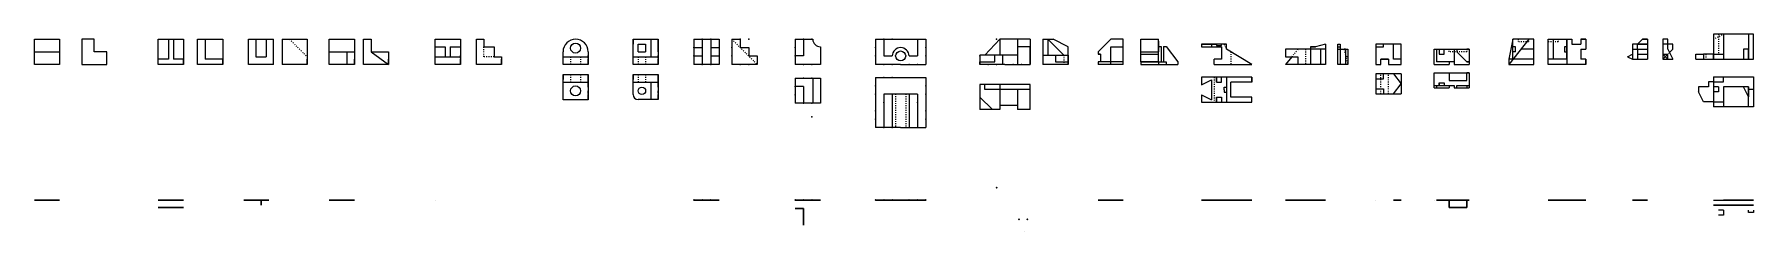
# Model space of a CAD drawing. Header units: inches. Extents: x 9 to 693, y -59 to 20.
import ezdxf

# ---------------------------------------------------------------- set-up
doc = ezdxf.new("R2010")
doc.units = ezdxf.units.IN
doc.header["$LTSCALE"] = 0.03
doc.header["$MEASUREMENT"] = 0
doc.linetypes.add('ACAD_ISO03W100', pattern=[30, 12, -18])
doc.layers.add('contornos', color=7, linetype='Continuous', lineweight=30)
doc.layers.add('ocultas', color=7, linetype='ACAD_ISO03W100')

msp = doc.modelspace()

# ---------------------------------------------------------------- linework, layer by layer
for p, q in [((8.57, 7.78), (8.57, 17.78)), ((8.57, 17.78), (18.57, 17.78)), ((18.57, 17.78), (18.57, 7.78)), ((27.4, 17.78), (27.4, 7.78)), ((32.4, 17.78), (27.4, 17.78)), ((32.4, 12.78), (32.4, 17.78)), ((57.91, 17.78), (67.91, 17.78)), ((57.91, 7.78), (57.91, 17.78)), ((61.91, 17.78), (61.91, 9.78)), ((63.91, 17.78), (63.91, 9.78)), ((67.91, 17.78), (67.91, 7.78)), ((73.54, 17.78), (83.54, 17.78)), ((73.54, 7.78), (73.54, 17.78)), ((76.54, 17.78), (76.54, 9.78)), ((83.54, 17.78), (83.54, 7.78)), ((93.79, 17.78), (103.79, 17.78)), ((93.79, 7.78), (93.79, 17.78)), ((96.79, 17.78), (96.79, 10.78)), ((100.79, 17.78), (100.79, 10.78)), ((103.79, 7.78), (103.79, 17.78)), ((107.16, 17.78), (107.16, 7.78)), ((107.16, 17.78), (117.16, 17.78)), ((117.16, 17.78), (117.16, 7.78)), ((125.97, 17.78), (135.97, 17.78)), ((125.97, 7.78), (125.97, 17.78)), ((135.97, 17.78), (135.97, 7.78)), ((139.61, 17.78), (142.61, 17.78)), ((139.61, 7.78), (139.61, 17.78)), ((142.61, 17.78), (142.61, 12.78)), ((168.17, 17.78), (178.17, 17.78)), ((168.17, 7.78), (168.17, 17.78)), ((168.17, 14.78), (172.17, 14.78)), ((172.17, 14.78), (172.17, 10.78)), ((174.17, 14.78), (174.17, 10.78)), ((174.17, 14.78), (178.17, 14.78)), ((178.17, 17.78), (178.17, 7.78)), ((184.57, 17.78), (187.57, 17.78)), ((184.57, 7.78), (184.57, 17.78)), ((187.57, 17.78), (187.57, 14.78)), ((187.57, 14.78), (191.57, 14.78)), ((191.57, 14.78), (191.57, 10.78)), ((246.94, 17.78), (256.94, 17.78)), ((246.94, 7.78), (246.94, 17.78)), ((246.94, 17.78), (246.94, 15.78)), ((248.94, 12.78), (248.94, 15.78)), ((248.94, 15.78), (251.94, 15.78)), ((251.94, 15.78), (251.94, 12.78)), ((253.94, 17.78), (253.94, 10.78)), ((256.94, 17.78), (256.94, 7.78)), ((256.94, 12.78), (256.94, 17.78)), ((256.94, 14.78), (256.94, 7.78)), ((271.17, 17.78), (281.17, 17.78)), ((271.17, 17.78), (271.17, 7.78)), ((271.17, 14.45), (274.51, 14.45)), ((274.51, 17.78), (274.51, 7.78)), ((277.84, 17.78), (277.84, 7.78)), ((277.84, 14.45), (281.17, 14.45)), ((278.17, 17.78), (281.17, 17.78)), ((281.17, 17.78), (281.17, 7.78)), ((286.29, 17.78), (289.62, 17.78)), ((286.29, 17.78), (286.29, 7.78)), ((289.62, 17.78), (289.62, 14.45)), ((289.62, 14.45), (292.96, 14.45)), ((292.96, 14.45), (292.96, 11.12)), ((311.5, 17.78), (318.5, 17.78)), ((311.5, 17.78), (311.5, 7.78)), ((311.5, 17.78), (314.83, 17.78)), ((314.83, 17.78), (314.83, 11.12)), ((321.5, 14.78), (321.5, 7.78)), ((343.47, 17.78), (363.47, 17.78)), ((343.47, 17.78), (343.47, 7.78)), ((346.8, 17.78), (346.8, 11.12)), ((360.14, 17.78), (360.14, 11.12)), ((363.47, 17.78), (363.47, 7.78)), ((392.98, 17.78), (386.98, 11.45)), ((399.98, 17.78), (392.98, 17.78)), ((392.98, 17.78), (392.98, 11.45)), ((404.98, 17.78), (399.98, 17.78)), ((399.98, 17.78), (399.98, 7.78)), ((404.98, 14.78), (399.98, 14.78)), ((404.98, 17.78), (404.98, 7.78)), ((404.98, 7.78), (404.98, 14.78)), ((410.13, 17.78), (410.13, 7.78)), ((410.13, 17.78), (412.13, 17.78)), ((412.13, 17.78), (412.13, 11.45)), ((412.13, 17.78), (418.46, 11.45)), ((412.13, 17.78), (414.13, 17.78)), ((420.13, 14.78), (414.13, 17.78)), ((420.13, 7.78), (420.13, 14.78)), ((437.1, 17.78), (432.1, 12.78)), ((442.1, 17.78), (437.1, 17.78)), ((437.1, 7.78), (437.1, 14.78)), ((437.1, 14.78), (442.1, 14.78)), ((442.1, 7.78), (442.1, 17.78)), ((449.13, 17.78), (456.13, 17.78)), ((449.13, 8.78), (449.13, 17.78)), ((456.13, 8.78), (456.13, 17.78)), ((456.13, 17), (456.13, 12.78)), ((456.13, 14.89), (457.13, 14.89)), ((457.13, 14.89), (457.13, 8.78)), ((458.13, 14.89), (458.13, 8.78)), ((458.13, 14.89), (459.13, 14.89)), ((459.13, 14.89), (463.89, 8.78)), ((483.23, 15.78), (473.23, 15.78)), ((473.23, 15.78), (473.23, 14.78)), ((473.23, 15.78), (473.23, 14.78)), ((473.23, 15.78), (473.23, 14.78)), ((473.23, 15.78), (477.23, 15.78)), ((473.23, 14.78), (481.23, 14.78)), ((477.23, 15.78), (477.23, 14.78)), ((477.23, 15.78), (479.23, 15.78)), ((479.23, 15.78), (479.23, 15.28)), ((479.23, 15.28), (481.23, 15.28)), ((483.23, 15.78), (481.23, 15.78)), ((481.23, 15.28), (481.23, 15.78)), ((481.23, 14.78), (481.23, 9.78)), ((483.23, 15.78), (482.23, 15.78)), ((483.23, 13.78), (483.23, 15.78)), ((493.23, 7.78), (483.23, 13.78)), ((511.66, 13.78), (506.66, 13.78)), ((506.66, 13.78), (506.66, 10.78)), ((506.66, 13.78), (506.66, 10.78)), ((522.66, 13.78), (511.66, 13.78)), ((518.66, 14.78), (516.66, 14.78)), ((516.66, 14.78), (516.66, 7.78)), ((516.66, 14.78), (518.66, 14.78)), ((522.66, 15.78), (518.66, 14.78)), ((520.66, 13.78), (520.66, 7.78)), ((522.66, 15.78), (522.66, 7.78)), ((527.52, 13.78), (527.52, 15.78)), ((527.52, 15.78), (528.52, 15.78)), ((527.52, 14.78), (528.52, 14.78)), ((527.52, 7.78), (527.52, 13.78)), ((527.52, 13.78), (528.52, 13.78)), ((528.52, 15.78), (528.52, 13.78)), ((528.52, 13.78), (528.52, 7.78)), ((528.52, 13.78), (531.52, 13.78)), ((530.52, 13.78), (530.02, 13.78)), ((530.52, 13.78), (530.52, 7.78)), ((531.52, 13.78), (531.52, 7.78)), ((552.72, 15.78), (542.72, 15.78)), ((542.72, 15.78), (542.72, 9.78)), ((542.72, 15.78), (542.72, 14.78)), ((542.72, 14.78), (545.72, 14.78)), ((545.72, 14.78), (545.72, 15.78)), ((549.72, 9.78), (549.72, 15.78)), ((552.72, 9.78), (552.72, 15.78)), ((565.86, 7.78), (565.86, 13.78)), ((565.86, 13.78), (579.86, 13.78)), ((566.86, 13.78), (566.86, 8.78)), ((566.86, 13.78), (567.86, 13.78)), ((567.86, 13.78), (567.86, 11.78)), ((569.86, 11.78), (569.86, 13.78)), ((573.86, 13.78), (573.86, 7.78)), ((573.86, 13.78), (574.86, 13.78)), ((574.86, 13.78), (574.86, 12.78)), ((579.86, 13.78), (578.86, 13.78)), ((579.86, 13.78), (579.86, 7.78)), ((603.61, 17.78), (595.61, 7.78)), ((597.21, 17.78), (595.61, 9.78)), ((605.61, 17.78), (597.21, 17.78)), ((597.21, 9.78), (597.21, 17.78)), ((601.41, 17.78), (597.21, 17.78)), ((598.21, 14.78), (597.21, 14.78)), ((598.21, 13.78), (598.21, 14.78)), ((598.21, 12.78), (598.21, 13.78)), ((605.61, 13.78), (600.41, 13.78)), ((605.61, 17.78), (603.61, 17.78)), ((605.61, 7.78), (605.61, 17.78)), ((611.26, 7.78), (611.26, 17.78)), ((611.26, 17.78), (620.76, 17.78)), ((611.26, 17.78), (613.26, 17.78)), ((613.26, 17.78), (613.26, 9.78)), ((613.26, 17.78), (615.26, 17.78)), ((618.76, 14.78), (617.76, 14.78)), ((617.76, 14.78), (617.76, 12.78)), ((618.76, 17.78), (618.76, 7.78)), ((618.76, 17.78), (620.76, 17.78)), ((618.76, 9.78), (618.76, 17.78)), ((620.76, 17.78), (620.76, 15.78)), ((620.76, 15.78), (624.26, 15.78)), ((626.26, 17.78), (624.26, 17.78)), ((624.26, 17.78), (624.26, 15.78)), ((624.26, 17.78), (626.26, 17.78)), ((624.26, 13.78), (626.26, 13.78)), ((624.26, 13.78), (624.26, 9.78)), ((626.26, 17.78), (626.26, 13.78)), ((648.81, 15.78), (644.81, 15.78)), ((646.81, 15.78), (644.81, 15.78)), ((644.81, 15.78), (644.81, 9.78)), ((644.81, 13.78), (646.81, 13.78)), ((646.81, 15.78), (648.81, 17.78)), ((650.81, 15.78), (646.81, 15.78)), ((646.81, 13.78), (646.81, 15.78)), ((646.81, 15.78), (650.81, 15.78)), ((646.81, 13.78), (646.81, 9.78)), ((646.81, 13.78), (650.81, 13.78)), ((648.81, 17.78), (650.81, 17.78)), ((650.81, 17.78), (648.81, 17.78)), ((650.81, 17.78), (650.81, 9.78)), ((656.9, 17.78), (656.9, 9.78)), ((658.9, 17.78), (656.9, 17.78)), ((658.9, 15.78), (656.9, 15.78)), ((658.9, 15.78), (658.9, 17.78)), ((658.9, 13.78), (658.9, 15.78)), ((660.9, 15.78), (658.9, 15.78)), ((658.9, 13.78), (660.9, 9.78)), ((659.57, 12.45), (660.9, 13.78)), ((660.9, 13.78), (660.9, 15.78)), ((693.08, 19.78), (677.08, 19.78)), ((681.08, 19.78), (677.08, 19.78)), ((677.08, 19.78), (677.08, 9.78)), ((677.08, 19.78), (677.08, 17.78)), ((691.08, 19.78), (681.08, 19.78)), ((681.08, 19.78), (681.08, 9.78)), ((691.08, 13.78), (689.08, 13.78)), ((689.08, 13.78), (689.08, 9.78)), ((693.08, 19.78), (691.08, 19.78)), ((691.08, 19.78), (691.08, 9.78)), ((691.08, 9.78), (691.08, 13.78)), ((693.08, 9.78), (693.08, 19.78)), ((8.57, 12.78), (18.57, 12.78)), ((18.57, 7.78), (8.57, 7.78)), ((27.4, 7.78), (37.4, 7.78)), ((37.4, 12.78), (32.4, 12.78)), ((37.4, 7.78), (37.4, 12.78)), ((61.91, 9.78), (57.91, 9.78)), ((67.91, 7.78), (57.91, 7.78)), ((67.91, 9.78), (63.91, 9.78)), ((67.91, 7.78), (67.91, 9.78)), ((83.54, 7.78), (73.54, 7.78)), ((83.54, 9.78), (76.54, 9.78)), ((83.54, 7.78), (83.54, 9.78)), ((103.79, 7.78), (93.79, 7.78)), ((96.79, 10.78), (100.79, 10.78)), ((103.79, 7.78), (103.79, 9.78)), ((117.16, 7.78), (107.16, 7.78)), ((117.16, 7.78), (117.16, 9.78)), ((125.97, 12.78), (135.97, 12.78)), ((135.97, 7.78), (125.97, 7.78)), ((132.97, 12.78), (132.97, 7.78)), ((135.97, 7.78), (135.97, 9.78)), ((149.61, 7.78), (139.61, 7.78)), ((142.61, 12.78), (149.61, 12.78)), ((142.61, 12.78), (149.61, 7.78)), ((149.61, 12.78), (149.61, 7.78)), ((149.61, 7.78), (149.61, 9.78)), ((168.17, 10.78), (178.17, 10.78)), ((178.17, 7.78), (168.17, 7.78)), ((178.17, 10.28), (178.17, 11.28)), ((178.17, 7.78), (178.17, 9.78)), ((194.57, 7.78), (184.57, 7.78)), ((191.57, 10.78), (194.57, 10.78)), ((194.57, 10.78), (194.57, 7.78)), ((194.57, 7.78), (194.57, 9.78)), ((219.06, 7.78), (219.06, 12.78)), ((219.06, 10.78), (229.06, 10.78)), ((229.06, 7.78), (219.06, 7.78)), ((229.06, 12.78), (229.06, 7.78)), ((229.06, 10.28), (229.06, 11.28)), ((229.06, 7.78), (229.06, 9.78)), ((246.94, 10.78), (256.94, 10.78)), ((256.94, 7.78), (246.94, 7.78)), ((248.94, 12.78), (251.94, 12.78)), ((256.94, 10.28), (256.94, 11.28)), ((256.94, 7.78), (256.94, 9.78)), ((271.17, 11.12), (274.51, 11.12)), ((281.17, 7.78), (271.17, 7.78)), ((277.84, 11.12), (281.17, 11.12)), ((296.29, 7.78), (286.29, 7.78)), ((292.96, 11.12), (296.29, 11.12)), ((296.29, 11.12), (296.29, 7.78)), ((314.83, 11.12), (311.5, 11.12)), ((321.5, 7.78), (311.5, 7.78)), ((353.47, 7.78), (343.47, 7.78)), ((346.8, 11.12), (350.14, 11.12)), ((353.47, 7.78), (363.47, 7.78)), ((356.8, 11.12), (360.14, 11.12)), ((399.98, 11.45), (384.98, 11.45)), ((384.98, 11.45), (384.98, 7.78)), ((384.98, 7.78), (384.98, 8.78)), ((384.98, 8.78), (390.98, 8.78)), ((394.98, 7.78), (384.98, 7.78)), ((390.98, 8.78), (390.98, 11.45)), ((393.98, 11.45), (393.98, 7.78)), ((394.98, 7.78), (404.98, 7.78)), ((410.13, 11.45), (415.13, 11.45)), ((420.13, 7.78), (410.13, 7.78)), ((415.13, 11.45), (415.13, 8.78)), ((415.13, 11.45), (420.13, 11.45)), ((415.13, 8.78), (420.13, 8.78)), ((420.13, 11.45), (420.13, 7.78)), ((432.1, 12.78), (432.1, 11.78)), ((433.1, 11.78), (432.1, 11.78)), ((432.1, 11.78), (433.1, 11.78)), ((442.1, 8.78), (432.1, 8.78)), ((432.1, 8.78), (432.1, 7.78)), ((442.1, 7.78), (432.1, 7.78)), ((433.1, 11.78), (433.1, 8.78)), ((449.13, 12.78), (456.13, 12.78)), ((449.13, 8.78), (449.13, 11.78)), ((449.13, 11.78), (456.13, 11.78)), ((456.13, 8.78), (449.13, 8.78)), ((449.13, 8.78), (449.13, 7.78)), ((449.13, 8.78), (456.13, 8.78)), ((449.13, 7.78), (463.89, 7.78)), ((456.13, 8.78), (456.13, 7.78)), ((456.13, 8.78), (459.13, 8.78)), ((459.13, 8.78), (459.13, 7.78)), ((463.89, 8.78), (463.89, 7.78)), ((481.23, 9.78), (478.23, 9.78)), ((478.23, 7.78), (478.23, 9.78)), ((478.23, 7.78), (493.23, 7.78)), ((509.16, 10.78), (506.66, 7.78)), ((506.66, 10.78), (511.66, 10.78)), ((522.66, 7.78), (506.66, 7.78)), ((511.66, 10.78), (511.66, 7.78)), ((528.52, 7.78), (527.52, 7.78)), ((531.52, 7.78), (528.52, 7.78)), ((531.52, 10.78), (530.52, 10.78)), ((542.72, 9.78), (542.72, 7.78)), ((542.72, 7.78), (544.72, 7.78)), ((544.72, 7.78), (544.72, 9.78)), ((544.72, 9.78), (547.72, 9.78)), ((547.72, 9.78), (544.72, 9.78)), ((547.72, 9.78), (547.72, 7.78)), ((547.72, 7.78), (552.72, 7.78)), ((552.72, 9.78), (549.72, 9.78)), ((552.72, 7.78), (552.72, 9.78)), ((565.86, 7.78), (571.86, 7.78)), ((573.86, 8.78), (566.86, 8.78)), ((567.86, 11.78), (569.86, 11.78)), ((571.86, 8.78), (571.86, 7.78)), ((574.86, 12.78), (578.86, 8.78)), ((579.86, 8.78), (578.86, 8.78)), ((578.86, 8.78), (579.86, 8.78)), ((595.61, 9.78), (595.61, 7.78)), ((597.21, 9.78), (595.61, 9.78)), ((595.61, 7.78), (605.61, 7.78)), ((598.21, 12.78), (597.21, 12.78)), ((605.61, 9.78), (597.21, 9.78)), ((618.76, 9.78), (611.26, 9.78)), ((626.26, 7.78), (611.26, 7.78)), ((617.76, 12.78), (618.76, 12.78)), ((626.26, 9.78), (624.26, 9.78)), ((626.26, 7.78), (626.26, 9.78)), ((626.26, 9.78), (626.26, 7.78)), ((642.81, 10.78), (644.81, 11.78)), ((642.81, 10.78), (644.81, 9.78)), ((644.81, 9.78), (650.81, 9.78)), ((646.81, 11.78), (650.81, 11.78)), ((656.9, 11.78), (658.9, 9.78)), ((656.9, 9.78), (658.9, 11.78)), ((656.9, 11.78), (658.9, 11.78)), ((656.9, 9.78), (658.9, 9.78)), ((658.9, 9.78), (658.9, 11.78)), ((658.9, 9.78), (660.9, 9.78)), ((670.08, 9.78), (670.08, 11.78)), ((670.08, 11.78), (673.08, 11.78)), ((670.08, 9.78), (693.08, 9.78)), ((673.08, 11.78), (673.08, 9.78)), ((677.08, 11.78), (673.08, 11.78)), ((677.08, 9.78), (677.08, 11.78)), ((677.08, 9.78), (677.08, 11.78)), ((677.08, 11.78), (681.08, 11.78)), ((219.06, 3.67), (229.06, 3.67)), ((219.06, -6.33), (219.06, 3.67)), ((219.06, 3.67), (219.06, 1.67)), ((219.06, 0.67), (229.06, 0.67)), ((229.06, 3.67), (229.06, -6.33)), ((229.06, -1.33), (229.06, 3.67)), ((229.06, 0.67), (229.06, -6.33)), ((246.94, 3.7), (256.94, 3.7)), ((246.94, -4.3), (246.94, 3.7)), ((246.94, 3.7), (246.94, 1.7)), ((246.94, 0.7), (256.94, 0.7)), ((253.94, 0.7), (253.94, -6.3)), ((256.94, 3.7), (256.94, -6.3)), ((256.94, -1.3), (256.94, 3.7)), ((256.94, 0.7), (256.94, -6.3)), ((311.5, 2.26), (318.5, 2.26)), ((311.5, 2.26), (311.5, -7.74)), ((311.5, 2.26), (314.83, 2.26)), ((318.5, 2.26), (318.5, -7.74)), ((318.5, 2.26), (321.5, 2.26)), ((321.5, 2.26), (321.5, -7.74)), ((343.47, 2.58), (363.47, 2.58)), ((343.47, 2.58), (343.47, -7.42)), ((363.47, 2.58), (363.47, -7.42)), ((493.23, 2.65), (473.23, 2.65)), ((473.23, 2.65), (473.23, -0.35)), ((473.23, -0.35), (477.23, 1.65)), ((477.23, 1.65), (477.23, -6.35)), ((479.23, 0.65), (479.23, 2.65)), ((479.23, 2.65), (479.23, 0.65)), ((479.23, 0.65), (481.23, 0.65)), ((481.23, 0.65), (481.23, 2.65)), ((483.23, 2.65), (483.23, -7.35)), ((493.23, 0.65), (484.9, 0.65)), ((484.9, -5.35), (484.9, 0.65)), ((493.23, 2.65), (493.23, 0.65)), ((493.23, 0.65), (493.23, 2.65)), ((552.72, 4), (542.72, 4)), ((542.72, 4), (542.72, -2)), ((542.72, 4), (542.72, 3)), ((542.72, 2), (545.72, 2)), ((545.72, 2), (545.72, 4)), ((549.72, 4), (552.72, 0)), ((549.72, -4), (552.72, 0)), ((552.72, 4), (552.72, -4)), ((565.86, -1.65), (565.86, 4.35)), ((565.86, 4.35), (579.86, 4.35)), ((566.86, 4.35), (567.86, 4.35)), ((567.86, 0.35), (567.86, -0.65)), ((567.86, -0.65), (567.86, 0.35)), ((567.86, 0.35), (569.86, 0.35)), ((569.86, 0.35), (569.86, -0.65)), ((571.86, 4.35), (571.86, 1.35)), ((571.86, 1.35), (578.86, 1.35)), ((573.86, 4.35), (574.86, 4.35)), ((579.86, 4.35), (578.86, 4.35)), ((578.86, 1.35), (578.86, 4.35)), ((579.86, 4.35), (579.86, -1.65)), ((677.08, 0.79), (675.08, 0.79)), ((675.08, 0.79), (675.08, -1.21)), ((677.08, 0.79), (675.08, 0.79)), ((675.08, 0.79), (675.08, -1.21)), ((677.08, 2.79), (693.08, 2.79)), ((677.08, 2.79), (677.08, -9.21)), ((677.08, 0.79), (681.08, 0.79)), ((681.08, 0.79), (681.08, 2.79)), ((693.08, 2.79), (693.08, -1.21)), ((229.06, -6.33), (219.06, -6.33)), ((229.06, -3.83), (229.06, -2.83)), ((229.06, -6.33), (229.06, -4.33)), ((256.94, -6.3), (248.94, -6.3)), ((256.94, -3.8), (256.94, -2.8)), ((256.94, -6.3), (256.94, -4.3)), ((314.83, -1.08), (311.5, -1.08)), ((314.83, -1.08), (314.83, -7.74)), ((360.14, -4.08), (346.8, -4.08)), ((346.8, -4.08), (346.8, -17.42)), ((350.14, -4.08), (350.14, -17.42)), ((356.8, -4.08), (356.8, -17.42)), ((360.14, -4.08), (360.14, -17.42)), ((404.98, -0.32), (384.98, -0.32)), ((384.98, -0.32), (384.98, -10.32)), ((389.98, -10.32), (384.98, -5.32)), ((386.98, -2.32), (386.98, -0.32)), ((392.98, -2.32), (386.98, -2.32)), ((392.98, -0.32), (392.98, -10.32)), ((404.98, -2.32), (392.98, -2.32)), ((399.98, -2.32), (399.98, -10.32)), ((404.98, -10.32), (404.98, -0.32)), ((404.98, -10.32), (404.98, -0.32)), ((473.23, -4.35), (477.23, -6.35)), ((473.23, -4.35), (473.23, -7.35)), ((479.23, -5.35), (479.23, -7.35)), ((479.23, -7.35), (479.23, -5.35)), ((479.23, -5.35), (481.23, -5.35)), ((481.23, -5.35), (481.23, -7.35)), ((482.23, -2.35), (482.23, -1.35)), ((482.23, -1.35), (483.23, -1.35)), ((482.23, -2.35), (482.23, -3.35)), ((482.23, -3.35), (483.23, -3.35)), ((493.23, -5.35), (484.9, -5.35)), ((493.23, -7.35), (493.23, -5.35)), ((542.72, -2), (542.72, -4)), ((542.72, -2), (545.72, -2)), ((542.72, -4), (552.72, -4)), ((545.72, -2), (545.72, -4)), ((565.86, -1.65), (565.86, -0.65)), ((565.86, -0.65), (573.86, -0.65)), ((565.86, -1.65), (571.86, -1.65)), ((566.86, -0.65), (566.86, -1.65)), ((571.86, -0.65), (571.86, -1.65)), ((573.86, -0.65), (573.86, -1.65)), ((573.86, -1.65), (579.86, -1.65)), ((573.86, -1.65), (574.86, -1.65)), ((574.86, -1.65), (574.86, -0.65)), ((574.86, -0.65), (579.86, -0.65)), ((578.86, -0.65), (578.86, -1.65)), ((675.08, -1.21), (671.08, -1.21)), ((671.08, -1.21), (671.08, -3.21)), ((673.08, -7.21), (671.08, -3.21)), ((679.08, -1.21), (677.08, -1.21)), ((679.08, -3.21), (677.08, -3.21)), ((677.08, -3.21), (677.08, -4.21)), ((679.08, -1.21), (679.08, -3.21)), ((691.08, -1.21), (681.08, -1.21)), ((681.08, -1.21), (681.08, -9.21)), ((691.08, -1.21), (689.08, -1.21)), ((691.08, -5.21), (689.08, -1.21)), ((691.08, -2.21), (691.08, -1.21)), ((691.08, -1.21), (691.08, -5.21)), ((693.08, -2.21), (691.08, -2.21)), ((691.08, -9.21), (691.08, -2.21)), ((693.08, -1.21), (693.08, -2.21)), ((693.08, -2.21), (693.08, -9.21)), ((321.5, -7.74), (311.5, -7.74)), ((343.47, -7.42), (343.47, -17.42)), ((363.47, -7.42), (363.47, -17.42)), ((392.98, -10.32), (384.98, -10.32)), ((399.98, -8.65), (392.98, -8.65)), ((404.98, -10.32), (399.98, -10.32)), ((473.23, -7.35), (493.23, -7.35)), ((677.08, -7.21), (673.08, -7.21)), ((677.08, -7.21), (681.08, -7.21)), ((691.08, -9.21), (677.08, -9.21)), ((693.08, -9.21), (691.08, -9.21)), ((353.47, -17.42), (343.47, -17.42)), ((353.47, -17.42), (363.47, -17.42)), ((681.08, -50.4, 6.01), (679.08, -50.4, 6.01)), ((681.08, -52.4, 6.01), (679.08, -52.4, 6.01)), ((681.08, -50.4, 6.01), (681.08, -52.4, 6.01)), ((691.08, -51.4, 16.01), (691.08, -50.4, 16.01)), ((693.08, -51.4, 16.01), (691.08, -51.4, 16.01)), ((693.08, -50.4, 16.01), (693.08, -51.4, 16.01))]:
    msp.add_line(p, q)
at = {"extrusion": (0, 1, 0)}
msp.add_line((573.86, 7.78), (579.86, 7.78), dxfattribs=at)
at = {"extrusion": (0, -1, -1.04899e-15)}
for p, q in [((677.08, -46.4, 6.01), (693.08, -46.4, 6.01)), ((677.08, -46.4, 14.01), (677.08, -46.4, 6.01)), ((677.08, -46.4, 6.01), (677.08, -46.4, 8.01)), ((677.08, -46.4, 6.01), (677.08, -46.4, 8.01)), ((693.08, -46.4, 16.01), (681.08, -46.4, 16.01)), ((691.08, -46.4, 16.01), (681.08, -46.4, 16.01)), ((693.08, -46.4, 16.01), (691.08, -46.4, 16.01)), ((693.08, -46.4, 6.01), (693.08, -46.4, 16.01)), ((679.08, -50.4, 16.01), (679.08, -50.4, 6.01)), ((679.08, -52.4, 6.01), (679.08, -52.4, 16.01)), ((679.08, -52.4, 16.01), (679.08, -52.4, 6.01)), ((681.08, -50.4, 16.01), (681.08, -50.4, 6.01))]:
    msp.add_line(p, q, dxfattribs=at)
at = {"extrusion": (0, -1, -1.04899e-15), "elevation": 48.4}
msp.add_lwpolyline([(693.08, 6.01), (677.08, 6.01), (677.08, 16.01), (693.08, 16.01)], close=True, dxfattribs=at)
for centre, radius in [((224.06, 14.28), 2), ((353.47, 11.12), 2), ((224.06, -2.83), 2), ((250.44, -2.8), 1.5)]:
    msp.add_circle(centre, radius)
for centre, radius, start, end in [((224.06, 12.78), 5, 0, 180), ((321.5, 17.78), 3, 180, 270), ((353.47, 11.12), 3.33, 0, 180), ((248.94, -4.3), 2, 180, 270)]:
    msp.add_arc(centre, radius, start, end)
for p in [(271.17, 14.45), (274.51, 17.78), (277.84, 17.78), (286.29, 14.45), (289.62, 17.78), (292.96, 17.78), (311.5, 14.45), (314.83, 17.78), (318.17, 17.78), (343.47, 14.45), (346.8, 17.78), (350.14, 17.78), (363.47, 14.45), (391.65, 17.78), (271.17, 11.12), (274.51, 7.78), (277.84, 7.78), (286.29, 11.12), (289.62, 7.78), (292.96, 7.78), (311.5, 11.12), (314.83, 7.78), (318.17, 7.78), (343.47, 11.12), (346.8, 7.78), (350.14, 7.78), (356.8, 7.78), (360.14, 7.78), (363.47, 11.12), (384.98, 11.12), (388.31, 7.78), (391.65, 7.78), (398.31, 7.78), (401.65, 7.78), (314.83, 2.26), (318.17, 2.26), (346.8, 2.58), (350.14, 2.58), (311.5, -1.08), (311.5, -4.41), (343.47, -0.75), (343.47, -4.08), (363.47, -0.75), (363.47, -4.08), (314.83, -7.74), (318.17, -7.74), (318.17, -13.21), (343.47, -10.75), (346.8, -7.42), (346.8, -7.42), (360.14, -7.42), (363.47, -10.75), (343.47, -14.08), (346.8, -17.42), (350.14, -17.42), (356.8, -17.42), (360.14, -17.42), (363.47, -14.08)]:
    msp.add_point(p)
at = {"layer": 'contornos', "extrusion": (0, -1, -1.04899e-15)}
for p, q in [((8.57, -46.4, 9.1), (8.57, -46.4, 19.1)), ((8.57, -46.4, 19.1), (18.57, -46.4, 19.1)), ((18.57, -46.4, 9.1), (8.57, -46.4, 9.1)), ((8.57, -46.4, 14.1), (18.57, -46.4, 14.1)), ((18.57, -46.4, 19.1), (18.57, -46.4, 9.1)), ((57.91, -46.4, 19.05), (67.91, -46.4, 19.05)), ((67.91, -46.4, 9.05), (57.91, -46.4, 9.05)), ((57.91, -46.4, 9.05), (57.91, -46.4, 19.05)), ((67.91, -46.4, 19.05), (67.91, -46.4, 9.05)), ((67.91, -46.4, 9.05), (67.91, -46.4, 11.05)), ((91.9, -46.43, 10.92), (101.9, -46.43, 10.92)), ((101.9, -46.43, 0.92), (91.9, -46.43, 0.92)), ((94.9, -46.43, 3.92), (98.9, -46.43, 3.92)), ((98.9, -46.43, 10.92), (98.9, -46.43, 3.92)), ((98.9, -46.43, 10.92), (98.9, -48.43, 10.92)), ((101.9, -46.43, 10.92), (101.9, -46.43, 0.92)), ((125.97, -46.4, 15.78), (135.97, -46.4, 15.78)), ((135.97, -46.4, 5.78), (125.97, -46.4, 5.78)), ((125.97, -46.4, 5.78), (125.97, -46.4, 15.78)), ((135.97, -46.4, 15.78), (135.97, -46.4, 5.78)), ((135.97, -46.4, 5.78), (135.97, -46.4, 7.78)), ((168.17, -46.4, 1.07), (168.17, -46.4, 11.07)), ((281.17, -46.4, 5.24), (271.17, -46.4, 5.24)), ((271.17, -46.4, 15.24), (271.17, -46.4, 5.24)), ((271.17, -46.4, 11.9), (274.51, -46.4, 11.9)), ((271.17, -46.4, 8.57), (274.51, -46.4, 8.57)), ((274.51, -46.4, 15.24), (274.51, -46.4, 5.24)), ((277.84, -46.4, 8.57), (281.17, -46.4, 8.57)), ((277.84, -46.4, 15.24), (277.84, -46.4, 5.24)), ((281.17, -46.4, 15.24), (281.17, -46.4, 5.24)), ((311.5, -46.4, 2.25), (318.5, -46.4, 2.25)), ((321.5, -46.4, -7.75), (311.5, -46.4, -7.75)), ((311.5, -46.4, 2.25), (311.5, -46.4, -7.75)), ((311.5, -46.4, 2.25), (314.83, -46.4, 2.25)), ((321.5, -46.4, -0.75), (321.5, -46.4, -7.75)), ((343.47, -46.4, 0.19), (363.47, -46.4, 0.19)), ((353.47, -46.4, -9.81), (343.47, -46.4, -9.81)), ((343.47, -46.4, 0.19), (343.47, -46.4, -9.81)), ((346.8, -46.4, 0.19), (346.8, -46.4, -6.47)), ((346.8, -46.4, -6.47), (350.14, -46.4, -6.47)), ((353.47, -46.4, -9.81), (363.47, -46.4, -9.81)), ((356.8, -46.4, -6.47), (360.14, -46.4, -6.47)), ((360.14, -46.4, 0.19), (360.14, -46.4, -6.47)), ((363.47, -46.4, 0.19), (363.47, -46.4, -9.81)), ((442.1, -46.4, -2.61), (432.1, -46.4, -2.61)), ((437.1, -46.4, 7.39), (432.1, -46.4, 2.39)), ((432.1, -46.4, 2.39), (432.1, -46.4, 1.39)), ((432.1, -46.4, -1.61), (432.1, -46.4, -2.61)), ((442.1, -46.4, -1.61), (432.1, -46.4, -1.61)), ((433.1, -46.4, 1.39), (432.1, -46.4, 1.39)), ((432.1, -46.4, 1.39), (433.1, -46.4, 1.39)), ((433.1, -46.4, 1.39), (433.1, -46.4, -1.61)), ((442.1, -46.4, 7.39), (437.1, -46.4, 7.39)), ((437.1, -46.4, -2.61), (437.1, -46.4, 4.39)), ((437.1, -46.4, 4.39), (442.1, -46.4, 4.39)), ((442.1, -46.4, -2.61), (442.1, -46.4, 7.39)), ((473.23, -46.4, -1.88), (473.23, -46.4, -2.88)), ((473.23, -46.4, -1.88), (473.23, -46.4, -2.88)), ((473.23, -46.4, -1.88), (473.23, -46.4, -2.88)), ((473.23, -46.4, -2.88), (481.23, -46.4, -2.88)), ((473.23, -46.4, -1.88), (477.23, -46.4, -1.88)), ((478.23, -46.4, -9.88), (493.23, -46.4, -9.88)), ((481.23, -46.4, -7.88), (478.23, -46.4, -7.88)), ((478.23, -46.4, -9.88), (478.23, -46.4, -7.88)), ((483.23, -46.4, -1.88), (481.23, -46.4, -1.88)), ((481.23, -46.4, -2.88), (481.23, -46.4, -7.88)), ((483.23, -46.4, -1.88), (482.23, -46.4, -1.88)), ((483.23, -46.4, -3.88), (483.23, -46.4, -1.88)), ((493.23, -46.4, -9.88), (483.23, -46.4, -3.88)), ((522.66, -46.4, 7.78), (506.66, -46.4, 7.78)), ((509.16, -46.4, 10.78), (506.66, -46.4, 7.78)), ((511.66, -46.4, 13.78), (509.16, -46.4, 10.78)), ((516.66, -46.4, 13.78), (511.66, -46.4, 13.78)), ((518.66, -46.4, 14.78), (516.66, -46.4, 14.78)), ((516.66, -46.4, 14.78), (518.66, -46.4, 14.78)), ((516.66, -46.4, 14.78), (516.66, -46.4, 13.78)), ((522.66, -46.4, 15.78), (518.66, -46.4, 14.78)), ((522.66, -46.4, 15.78), (522.66, -46.4, 7.78)), ((542.72, -46.4, -3.44), (542.72, -46.4, -5.44)), ((542.72, -46.4, 2.56), (542.72, -46.4, -3.44)), ((542.72, -46.4, 2.56), (542.72, -46.4, 1.56)), ((549.72, -46.4, 2.56), (552.72, -46.4, -1.44)), ((549.72, -46.4, -5.44), (552.72, -46.4, -1.44)), ((552.72, -46.4, -5.44), (552.72, -46.4, 2.56)), ((565.86, -46.4, -0.28), (565.86, -46.4, 5.72)), ((573.86, -46.4, 0.72), (566.86, -46.4, 0.72)), ((566.86, -46.4, 5.72), (566.86, -46.4, 0.72)), ((566.86, -46.4, 5.72), (567.86, -46.4, 5.72)), ((567.86, -46.4, 5.72), (567.86, -46.4, 3.72)), ((567.86, -46.4, 3.72), (569.86, -46.4, 3.72)), ((569.86, -46.4, 3.72), (569.86, -46.4, 5.72)), ((571.86, -46.4, 0.72), (571.86, -46.4, -0.28)), ((578.86, -46.4, 4.72), (571.86, -46.4, 4.72)), ((571.86, -46.4, 4.72), (571.86, -46.4, 5.72)), ((574.86, -46.4, 4.72), (578.86, -46.4, 0.72)), ((579.86, -46.4, 0.72), (578.86, -46.4, 0.72)), ((578.86, -46.4, 0.72), (579.86, -46.4, 0.72)), ((579.86, -46.4, 5.72), (578.86, -46.4, 5.72)), ((578.86, -46.4, 5.72), (578.86, -46.4, 4.72)), ((579.86, -46.4, 5.72), (579.86, -46.4, -0.28)), ((611.26, -46.4, 2.65), (611.26, -46.4, 12.65)), ((611.26, -46.4, 12.65), (620.76, -46.4, 12.65)), ((626.26, -46.4, 2.65), (611.26, -46.4, 2.65)), ((618.76, -46.4, 4.65), (611.26, -46.4, 4.65)), ((611.26, -46.4, 12.65), (613.26, -46.4, 12.65)), ((613.26, -46.4, 12.65), (613.26, -46.4, 4.65)), ((613.26, -46.4, 12.65), (615.26, -46.4, 12.65)), ((618.76, -46.4, 12.65), (618.76, -46.4, 2.65)), ((618.76, -46.4, 12.65), (620.76, -46.4, 12.65)), ((618.76, -46.4, 4.65), (618.76, -46.4, 12.65)), ((620.76, -46.4, 12.65), (620.76, -46.4, 10.65)), ((620.76, -46.4, 10.65), (624.26, -46.4, 10.65)), ((624.26, -46.4, 12.65), (626.26, -46.4, 12.65)), ((626.26, -46.4, 12.65), (624.26, -46.4, 12.65)), ((624.26, -46.4, 12.65), (624.26, -46.4, 10.65)), ((626.26, -46.4, 4.65), (624.26, -46.4, 4.65)), ((624.26, -46.4, 8.65), (626.26, -46.4, 8.65)), ((624.26, -46.4, 8.65), (624.26, -46.4, 4.65)), ((626.26, -46.4, 12.65), (626.26, -46.4, 8.65)), ((626.26, -46.4, 4.65), (626.26, -46.4, 2.65)), ((626.26, -46.4, 2.65), (626.26, -46.4, 4.65)), ((648.81, -46.4, 14.01), (644.81, -46.4, 14.01)), ((646.81, -46.4, 14.01), (644.81, -46.4, 14.01)), ((644.81, -46.4, 14.01), (644.81, -46.4, 8.01)), ((644.81, -46.4, 12.01), (646.81, -46.4, 12.01)), ((644.81, -46.4, 8.01), (650.81, -46.4, 8.01)), ((650.81, -46.4, 14.01), (646.81, -46.4, 14.01)), ((646.81, -46.4, 14.01), (648.81, -46.4, 16.01)), ((646.81, -46.4, 12.01), (646.81, -46.4, 14.01)), ((646.81, -46.4, 12.01), (646.81, -46.4, 8.01)), ((646.81, -46.4, 12.01), (650.81, -46.4, 12.01)), ((646.81, -46.4, 14.01), (650.81, -46.4, 14.01)), ((646.81, -46.4, 10.01), (650.81, -46.4, 10.01)), ((648.81, -46.4, 16.01), (650.81, -46.4, 16.01)), ((650.81, -46.4, 16.01), (648.81, -46.4, 16.01)), ((650.81, -46.4, 16.01), (650.81, -46.4, 8.01)), ((67.91, -49.4, 9.05), (57.91, -49.4, 9.05)), ((61.91, -49.4, 11.05), (57.91, -49.4, 11.05)), ((61.91, -49.4, 19.05), (61.91, -49.4, 11.05)), ((67.91, -49.4, 11.05), (63.91, -49.4, 11.05)), ((63.91, -49.4, 19.05), (63.91, -49.4, 11.05)), ((402.64, -59.07, 22.33), (402.64, -59.07, 12.33))]:
    msp.add_line(p, q, dxfattribs=at)
at = {"layer": 'contornos', "extrusion": (0, 9.87762e-16, -1)}
for p, q in [((571.86, -49.4, 5.72), (571.86, -46.4, 5.72)), ((578.86, -46.4, 5.72), (578.86, -49.4, 5.72)), ((571.86, -49.4, 5.72), (578.86, -49.4, 5.72))]:
    msp.add_line(p, q, dxfattribs=at)
at = {"layer": 'contornos', "extrusion": (-1, 0, 0)}
for p, q in [((314.83, -49.73, 2.25), (311.5, -49.73, 2.25)), ((314.83, -56.4, 2.25), (314.83, -49.73, 2.25))]:
    msp.add_line(p, q, dxfattribs=at)
at = {"layer": 'contornos', "extrusion": (0, -1, -1.04899e-15)}
msp.add_circle((353.47, -6.47, 46.4), 2, dxfattribs=at)
msp.add_arc((353.47, -6.47, 46.4), 3.33, 0, 180, dxfattribs=at)
for p in [(271.17, -46.4, 11.9), (271.17, -46.4, 8.57), (274.51, -46.4, 5.24), (277.84, -46.4, 29.88), (277.84, -46.4, 5.24), (311.5, -46.4, -1.08), (311.5, -46.4, -4.41), (314.83, -46.4, 2.25), (314.83, -46.4, -7.75), (318.17, -46.4, -7.75), (343.47, -46.4, -3.14), (343.47, -46.4, -6.47), (346.8, -46.4, 0.19), (346.8, -46.4, -9.81), (350.14, -46.4, 0.19), (350.14, -46.4, -9.81), (356.8, -46.4, -9.81), (360.14, -46.4, -9.81), (363.47, -46.4, -3.14), (363.47, -46.4, -6.47)]:
    msp.add_point(p, dxfattribs=at)
at = {"layer": 'contornos'}
for p in [(391.65, -41.45), (400.59, -54.07), (403.92, -54.07)]:
    msp.add_point(p, dxfattribs=at)
at = {"layer": 'ocultas'}
for p, q in [((110.16, 17.78), (117.16, 10.78)), ((187.57, 10.78), (187.57, 14.78)), ((286.29, 17.78), (296.29, 7.78)), ((482.23, 15.78), (483.23, 13.78)), ((511.66, 13.78), (509.16, 10.78)), ((514.66, 13.78), (514.66, 7.78)), ((530.02, 13.78), (531.52, 7.78)), ((571.86, 12.78), (571.86, 13.78)), ((578.86, 13.78), (578.86, 12.78)), ((599.31, 17.78), (599.31, 16.78)), ((603.51, 16.78), (599.31, 16.78)), ((603.51, 17.78), (603.51, 16.78)), ((615.26, 16.78), (611.26, 16.78)), ((615.26, 17.78), (615.26, 16.78)), ((677.08, 17.78), (681.08, 19.78)), ((679.08, 19.78), (679.08, 11.78)), ((191.57, 10.78), (187.57, 10.78)), ((222.06, 10.78), (222.06, 7.78)), ((226.06, 10.78), (226.06, 7.78)), ((248.94, 10.78), (248.94, 7.78)), ((251.94, 10.78), (251.94, 7.78)), ((418.46, 11.45), (418.46, 7.78)), ((484.9, 12.78), (484.9, 7.78)), ((578.86, 12.78), (571.86, 12.78)), ((674.08, 11.78), (674.08, 9.78)), ((222.06, 3.67), (222.06, 0.67)), ((226.06, 3.67), (226.06, 0.67)), ((248.94, 3.7), (248.94, 0.7)), ((251.94, 3.7), (251.94, 0.7)), ((478.23, 2.65), (478.23, -7.35)), ((544.72, -4), (544.72, 4)), ((547.72, -4), (547.72, 4)), ((351.47, -4.08), (351.47, -17.42)), ((355.47, -4.08), (355.47, -17.42))]:
    msp.add_line(p, q, dxfattribs=at)
at = {"layer": 'ocultas', "ltscale": 0.5}
msp.add_line((659.57, 12.45), (658.9, 11.78), dxfattribs=at)
at = {"layer": 'ocultas', "extrusion": (0, -1, -1.04899e-15)}
msp.add_line((677.08, -46.4, 14.01), (681.08, -46.4, 16.01), dxfattribs=at)

doc.saveas('drawing.dxf')
